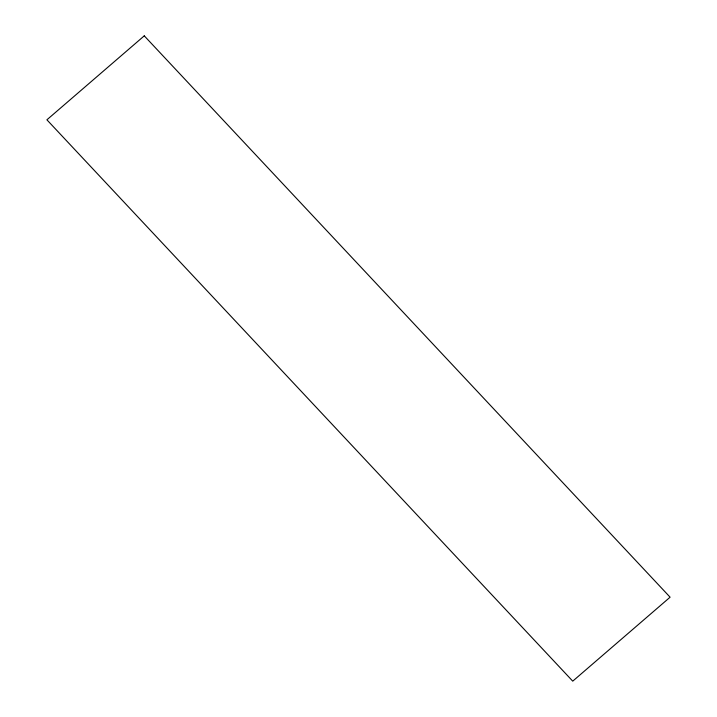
<?xml version="1.0" encoding="UTF-8"?>
<svg xmlns="http://www.w3.org/2000/svg" width="717" height="717" viewBox="0 0 717 717"><rect width="100%" height="100%" fill="white"/><g stroke="black" fill="none" stroke-linecap="round" stroke-linejoin="round"><path stroke-width="1.08" d="M144.26 35.85L46.901 119.811L572.74 681.15L670.099 597.189L144.26 35.85"/></g></svg>
